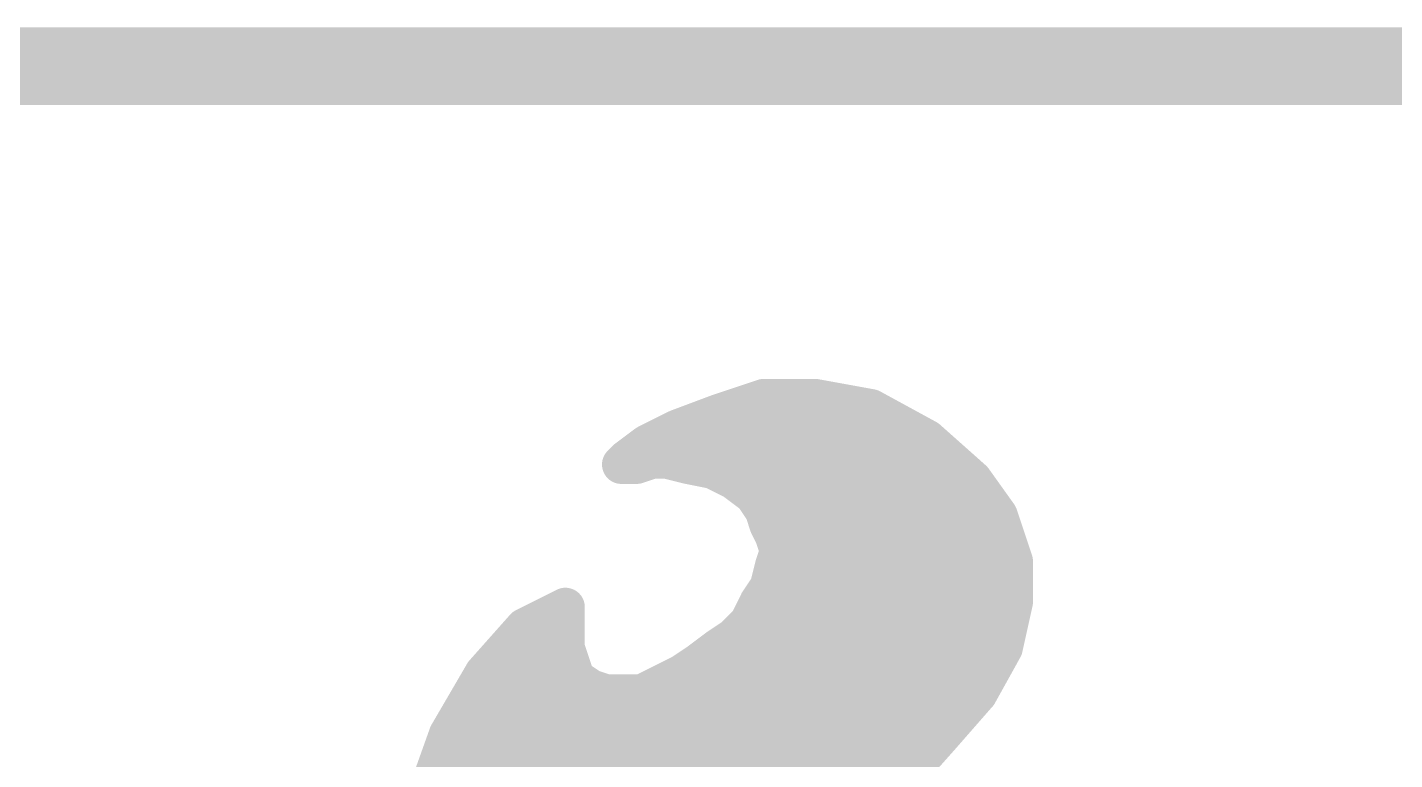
# Model space of a CAD drawing. Extents: x -30.5 to 56.1, y -10.7 to 33.1.
# Drawn here: x 9.363 to 12.047, y 24.039 to 25.476 of the extents above; entities that cross this region are included whole.
import ezdxf

# ---------------------------------------------------------------- set-up
doc = ezdxf.new("R2010")
doc.units = 0
for name, color, linetype in [('1', 12, 'CONTINUOUS'), ('16', 132, 'CONTINUOUS'), ('20', 53, 'CONTINUOUS'), ('22', 40, 'CONTINUOUS')]:
    doc.layers.add(name, color=color, linetype=linetype)

msp = doc.modelspace()

# ---------------------------------------------------------------- linework, layer by layer
at = {"layer": '1', "const_width": 0.1524}
msp.add_lwpolyline([(0, 25.4), (25.4, 25.4)], dxfattribs=at)
at = {"layer": '16', "const_width": 0.1524}
msp.add_lwpolyline([(0, 25.4), (25.4, 25.4)], dxfattribs=at)
at = {"layer": '20', "const_width": 0.1524}
msp.add_lwpolyline([(25.4, 25.4), (0, 25.4)], dxfattribs=at)
at = {"layer": '22', "const_width": 0.0762}
for points in [[(10.719, 24.718), (10.809, 24.748)], [(10.809, 24.748), (10.909, 24.748)], [(10.909, 24.748), (11.019, 24.728)], [(10.639, 24.688), (10.719, 24.718)], [(11.019, 24.728), (11.129, 24.668)], [(10.6411, 24.6888), (11.0909, 24.6888)], [(10.579, 24.658), (10.639, 24.688)], [(11.129, 24.668), (11.219, 24.588)], [(10.539, 24.628), (10.579, 24.658)], [(10.529, 24.618), (10.539, 24.628)], [(10.559, 24.618), (10.529, 24.618)], [(10.589, 24.628), (10.559, 24.618)], [(10.619, 24.628), (10.589, 24.628)], [(10.659, 24.618), (10.619, 24.628)], [(10.709, 24.608), (10.659, 24.618)], [(10.686, 24.6126), (11.1913, 24.6126)], [(10.749, 24.588), (10.709, 24.608)], [(10.789, 24.558), (10.749, 24.588)], [(11.219, 24.588), (11.269, 24.518)], [(10.809, 24.528), (10.789, 24.558)], [(10.8034, 24.5364), (11.2559, 24.5364)], [(10.819, 24.498), (10.809, 24.528)], [(11.269, 24.518), (11.299, 24.428)], [(10.829, 24.478), (10.819, 24.498)], [(10.839, 24.448), (10.829, 24.478)], [(10.829, 24.418), (10.839, 24.448)], [(10.8349, 24.4602), (11.2883, 24.4602)], [(11.299, 24.428), (11.299, 24.348)], [(10.819, 24.378), (10.829, 24.418)], [(10.799, 24.348), (10.819, 24.378)], [(10.8205, 24.384), (11.299, 24.384)], [(10.779, 24.308), (10.799, 24.348)], [(11.299, 24.348), (11.279, 24.258)], [(10.339, 24.298), (10.419, 24.338)], [(10.419, 24.338), (10.419, 24.258)], [(10.259, 24.208), (10.339, 24.298)], [(10.3586, 24.3078), (10.419, 24.3078)], [(10.749, 24.278), (10.779, 24.308)], [(10.7788, 24.3078), (11.2901, 24.3078)], [(10.719, 24.258), (10.749, 24.278)], [(10.419, 24.258), (10.439, 24.198)], [(10.679, 24.228), (10.719, 24.258)], [(11.279, 24.258), (11.229, 24.168)], [(10.189, 24.088), (10.259, 24.208)], [(10.28, 24.2316), (10.4278, 24.2316)], [(10.569, 24.168), (10.649, 24.208)], [(10.649, 24.208), (10.679, 24.228)], [(10.6838, 24.2316), (11.2643, 24.2316)], [(10.439, 24.198), (10.469, 24.178)], [(10.2283, 24.1554), (11.218, 24.1554)], [(10.469, 24.178), (10.499, 24.168)], [(10.499, 24.168), (10.569, 24.168)], [(11.229, 24.168), (11.159, 24.088)], [(10.139, 23.948), (10.189, 24.088)], [(10.1859, 24.0792), (11.1512, 24.0792)], [(11.159, 24.088), (11.079, 23.998)], [(10.1586, 24.003), (11.0834, 24.003)]]:
    msp.add_lwpolyline(points, dxfattribs=at)
at = {"layer": '22', "const_width": 0.0381}
for points in [[(10.809, 24.7671, 1), (10.809, 24.729)], [(10.815, 24.7299, 1), (10.803, 24.7661)], [(10.9124, 24.7667, 1), (10.9056, 24.7293)], [(10.909, 24.729, 1), (10.909, 24.7671)], [(10.713, 24.7361, 1), (10.725, 24.6999)], [(10.7257, 24.7002, 1), (10.7123, 24.7358)], [(11.0281, 24.7447, 1), (11.0099, 24.7113)], [(11.0156, 24.7093, 1), (11.0224, 24.7467)], [(10.6411, 24.7079, 1), (10.6411, 24.6698)], [(11.0909, 24.6698, 1), (11.0909, 24.7079)], [(10.6323, 24.7058, 1), (10.6457, 24.6702)], [(10.6475, 24.671, 1), (10.6305, 24.705)], [(11.1417, 24.6822, 1), (11.1163, 24.6538)], [(11.1199, 24.6513, 1), (11.1381, 24.6847)], [(10.5705, 24.675, 1), (10.5875, 24.641)], [(10.5904, 24.6428, 1), (10.5676, 24.6732)], [(10.529, 24.6371, 1), (10.529, 24.599)], [(10.5155, 24.6315, 1), (10.5425, 24.6045)], [(10.5276, 24.6432, 1), (10.5504, 24.6128)], [(10.5525, 24.6145, 1), (10.5255, 24.6415)], [(10.553, 24.6361, 1), (10.565, 24.5999)], [(10.559, 24.599, 1), (10.559, 24.6371)], [(10.589, 24.6471, 1), (10.589, 24.609)], [(10.595, 24.6099, 1), (10.583, 24.6461)], [(10.6236, 24.6465, 1), (10.6144, 24.6095)], [(10.619, 24.609, 1), (10.619, 24.6471)], [(10.6627, 24.6367, 1), (10.6553, 24.5993)], [(10.6544, 24.5995, 1), (10.6636, 24.6365)], [(10.686, 24.6317, 1), (10.686, 24.5936)], [(10.7175, 24.625, 1), (10.7005, 24.591)], [(11.1913, 24.5936, 1), (11.1913, 24.6317)], [(10.7053, 24.5893, 1), (10.7127, 24.6267)], [(10.7604, 24.6032, 1), (10.7376, 24.5728)], [(10.7405, 24.571, 1), (10.7575, 24.605)], [(11.2345, 24.5991, 1), (11.2035, 24.5769)], [(11.2063, 24.5738, 1), (11.2317, 24.6022)], [(10.8049, 24.5686, 1), (10.7731, 24.5474)], [(10.7776, 24.5428, 1), (10.8004, 24.5732)], [(10.8034, 24.5555, 1), (10.8034, 24.5174)], [(10.8271, 24.534, 1), (10.7909, 24.522)], [(11.2559, 24.5174, 1), (11.2559, 24.5555)], [(10.7931, 24.5174, 1), (10.8249, 24.5386)], [(11.2871, 24.524, 1), (11.2509, 24.512)], [(11.2535, 24.5069, 1), (11.2845, 24.5291)], [(10.836, 24.5065, 1), (10.802, 24.4895)], [(10.8009, 24.492, 1), (10.8371, 24.504)], [(10.8471, 24.484, 1), (10.8109, 24.472)], [(10.812, 24.4695, 1), (10.846, 24.4865)], [(10.8349, 24.4793, 1), (10.8349, 24.4412)], [(10.8571, 24.442, 1), (10.8209, 24.454)], [(11.2883, 24.4412, 1), (11.2883, 24.4793)], [(10.8209, 24.442, 1), (10.8571, 24.454)], [(11.3181, 24.428, 1), (11.28, 24.428)], [(10.8109, 24.424, 1), (10.8471, 24.412)], [(10.8475, 24.4134, 1), (10.8105, 24.4226)], [(11.2809, 24.422, 1), (11.3171, 24.434)], [(10.8205, 24.4031, 1), (10.8205, 24.365)], [(10.8349, 24.3674, 1), (10.8031, 24.3886)], [(11.299, 24.365, 1), (11.299, 24.4031)], [(10.7831, 24.3586, 1), (10.8149, 24.3374)], [(10.816, 24.3395, 1), (10.782, 24.3565)], [(10.8005, 24.3826, 1), (10.8375, 24.3734)], [(11.3176, 24.3439, 1), (11.2804, 24.3521)], [(10.4381, 24.338, 1), (10.4, 24.338)], [(10.4275, 24.321, 1), (10.4105, 24.355)], [(11.28, 24.348, 1), (11.3181, 24.348)], [(10.3305, 24.315, 1), (10.3475, 24.281)], [(10.3532, 24.2853, 1), (10.3248, 24.3107)], [(10.3586, 24.3269, 1), (10.3586, 24.2888)], [(10.419, 24.2888, 1), (10.419, 24.3269)], [(10.7788, 24.3269, 1), (10.7788, 24.2888)], [(10.762, 24.3165, 1), (10.796, 24.2995)], [(10.7925, 24.2945, 1), (10.7655, 24.3215)], [(11.2901, 24.2888, 1), (11.2901, 24.3269)], [(10.7355, 24.2915, 1), (10.7625, 24.2645)], [(10.7596, 24.2621, 1), (10.7384, 24.2939)], [(10.4371, 24.264, 1), (10.4009, 24.252)], [(10.4, 24.258, 1), (10.4381, 24.258)], [(10.7084, 24.2739, 1), (10.7296, 24.2421)], [(10.7304, 24.2428, 1), (10.7076, 24.2732)], [(11.2604, 24.2621, 1), (11.2976, 24.2539)], [(11.2957, 24.2487, 1), (11.2623, 24.2673)], [(10.2755, 24.1984, 1), (10.2425, 24.2176)], [(10.28, 24.2507, 1), (10.28, 24.2126)], [(10.4278, 24.2126, 1), (10.4278, 24.2507)], [(10.6575, 24.191, 1), (10.6405, 24.225)], [(10.6676, 24.2432, 1), (10.6904, 24.2128)], [(10.6838, 24.2507, 1), (10.6838, 24.2126)], [(10.6896, 24.2121, 1), (10.6684, 24.2439)], [(11.2643, 24.2126, 1), (11.2643, 24.2507)], [(10.2448, 24.2207, 1), (10.2732, 24.1953)], [(10.4496, 24.2139, 1), (10.4284, 24.1821)], [(10.4209, 24.192, 1), (10.4571, 24.204)], [(10.6384, 24.2239, 1), (10.6596, 24.1921)], [(10.2283, 24.1745, 1), (10.2283, 24.1364)], [(10.475, 24.1961, 1), (10.463, 24.1599)], [(10.4584, 24.1621, 1), (10.4796, 24.1939)], [(10.499, 24.1871, 1), (10.499, 24.149)], [(10.493, 24.1499, 1), (10.505, 24.1861)], [(10.5605, 24.185, 1), (10.5775, 24.151)], [(10.569, 24.149, 1), (10.569, 24.1871)], [(11.2123, 24.1773, 1), (11.2457, 24.1587)], [(11.2433, 24.1555, 1), (11.2147, 24.1805)], [(11.218, 24.1364, 1), (11.218, 24.1745)], [(10.1859, 24.0983, 1), (10.1859, 24.0602)], [(10.1725, 24.0976, 1), (10.2055, 24.0784)], [(10.2069, 24.0816, 1), (10.1711, 24.0944)], [(11.1447, 24.1005, 1), (11.1733, 24.0755)], [(11.1732, 24.0753, 1), (11.1448, 24.1007)], [(11.1512, 24.0602, 1), (11.1512, 24.0983)], [(10.1586, 24.0221, 1), (10.1586, 23.984)], [(11.0834, 23.984, 1), (11.0834, 24.0221)]]:
    msp.add_lwpolyline(points, format="xyb", dxfattribs=at)

doc.saveas('drawing.dxf')
